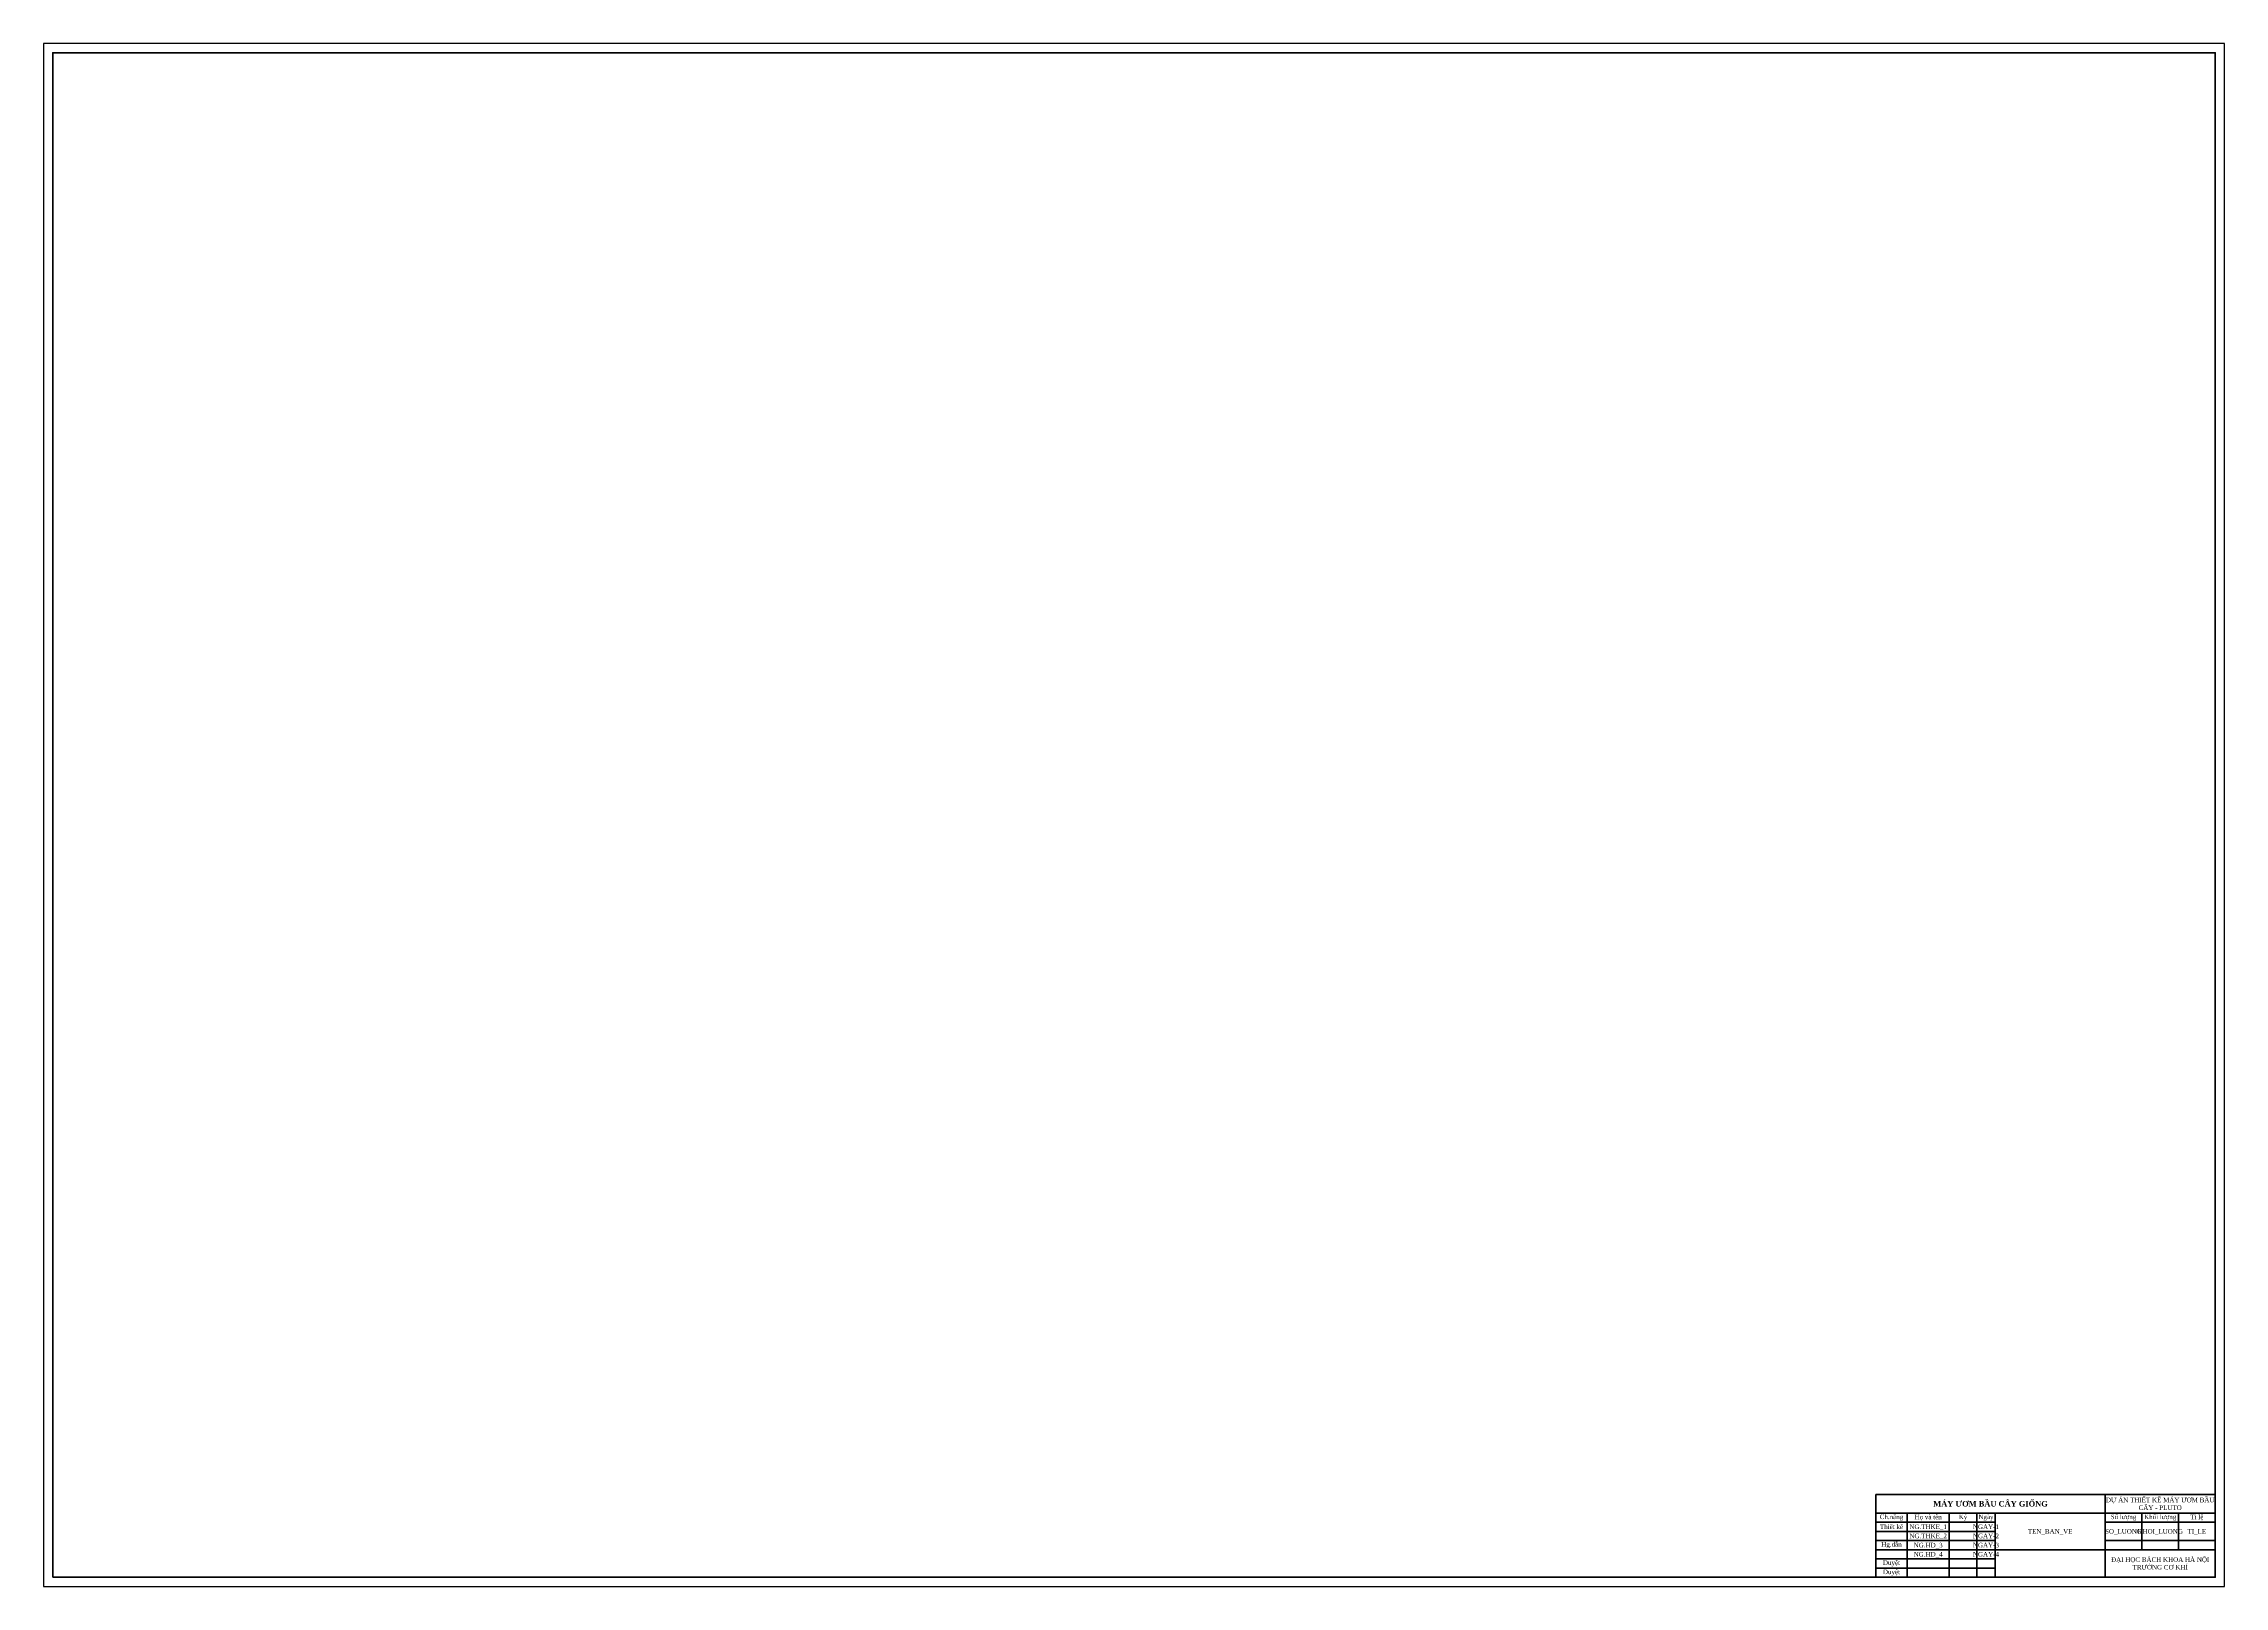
# Model space of a CAD drawing. Header units: millimetres. Extents: x 0 to 4934, y -1200 to 1230.
# Drawn here: x 1399 to 2588, y 388 to 1230 of the extents above; entities that cross this region are included whole.
import ezdxf
from ezdxf.enums import TextEntityAlignment as Align

# ---------------------------------------------------------------- set-up
doc = ezdxf.new("R2010")
doc.units = ezdxf.units.MM
doc.header["$LTSCALE"] = 5
doc.header["$MEASUREMENT"] = 0
doc.layers.add('LIENDAM', color=3, linetype='Continuous', lineweight=50)
doc.layers.add('net dam', color=7, linetype='Continuous', lineweight=35)
doc.styles.get("Standard").update_dxf_attribs({"font": 'times.ttf', "height": 2.5})

msp = doc.modelspace()

# ---------------------------------------------------------------- linework, layer by layer
at = {"layer": 'Defpoints'}
msp.add_lwpolyline([(1399, 388.5), (2588, 388.5), (2588, 1229.5), (1399, 1229.5)], close=True, dxfattribs=at)
at = {"layer": 'LIENDAM', "color": 3}
msp.add_lwpolyline([(1404, 393.5), (2583, 393.5), (2583, 1224.5), (1404, 1224.5)], close=True, dxfattribs=at)
at = {"layer": 'net dam'}
for p, q in [((2398, 393.5), (2398, 438.5)), ((2398, 438.5), (2583, 438.5)), ((2398, 428.5), (2583, 428.5)), ((2415, 393.5), (2415, 428.5)), ((2438, 393.5), (2438, 428.5)), ((2453, 393.5), (2453, 428.5)), ((2463, 393.5), (2463, 428.5)), ((2523, 393.5), (2523, 438.5)), ((2543, 428.5), (2543, 408.5)), ((2563, 428.5), (2563, 408.5)), ((2583, 438.5), (2583, 393.5)), ((2398, 423.5), (2463, 423.5)), ((2398, 418.5), (2463, 418.5)), ((2523, 423.5), (2583, 423.5)), ((2398, 413.5), (2463, 413.5)), ((2398, 408.5), (2583, 408.5)), ((2523, 413.5), (2583, 413.5)), ((2398, 403.5), (2463, 403.5)), ((2398, 398.5), (2463, 398.5)), ((2583, 393.5), (2398, 393.5))]:
    msp.add_line(p, q, dxfattribs=at)

# ---------------------------------------------------------------- texts
at = {"layer": 'net dam', "attachment_point": 5}
for s, width, insert, char_height in [('{\\fTimes New Roman|b1|i0|c0|p18;MÁY ƯƠM BẦU CÂY GIỐNG}', 125, (2460.5, 433.5), 3), ('DỰ ÁN THIẾT KẾ MÁY ƯƠM BẦU CÂY - PLUTO', 60, (2553, 433.5), 2.5), ('Ch.năng', 17, (2406.5, 426), 2.5), ('Thiết kế', 17, (2406.5, 421), 2.5), ('Họ và tên', 23, (2426.5, 426), 2.5), ('Ký', 15, (2445.5, 426), 2.5), ('Ngày', 10, (2458, 426), 2.5), ('Số lượng', 20, (2533, 426), 2.5), ('Khối lượng', 20, (2553, 426), 2.5), ('Tỉ lệ', 20, (2573, 426), 2.5), ('Hg.dẫn', 17, (2406.5, 411), 2.5), ('ĐẠI HỌC BÁCH KHOA HÀ NỘI \\PTRƯỜNG CƠ KHÍ', 60, (2553, 401), 2.5), ('Duyệt', 17, (2406.5, 401), 2.5), ('Duyệt', 17, (2406.5, 396), 2.5)]:
    msp.add_mtext_dynamic_manual_height_columns(s, width=width, gutter_width=12.5, heights=[0], dxfattribs=dict(at, insert=insert, char_height=char_height))
at = {"layer": 'net dam'}
for tag, p in [('NG.THKE_1', (2426.5, 421)), ('NG.THKE_2', (2426.5, 416)), ('NGAY-1', (2458, 421)), ('NGAY-2', (2458, 416)), ('TEN_BAN_VE', (2493, 418.5)), ('SO_LUONG', (2533, 418.5)), ('KHOI_LUONG', (2553, 418.5)), ('TI_LE', (2573, 418.5)), ('NG.HD_3', (2426.5, 411)), ('NG.HD_4', (2426.5, 406)), ('NGAY-3', (2458, 411)), ('NGAY-4', (2458, 406))]:
    msp.add_attdef(tag, text='', height=2.5, dxfattribs=at).set_placement(p, align=Align.MIDDLE_CENTER)

doc.saveas('drawing.dxf')
